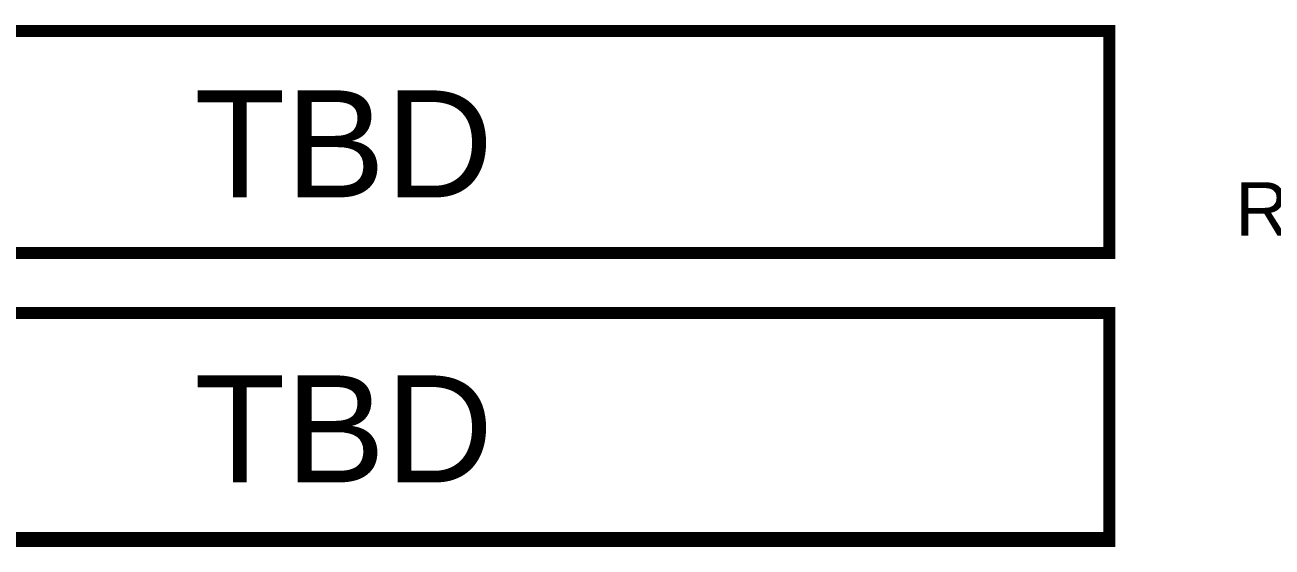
# Model space of a CAD drawing. Extents: x 4695 to 5539, y 0 to 536.
# Drawn here: x 4774.72 to 4809.92, y 458.92 to 473.65 of the extents above; entities that cross this region are included whole.
import ezdxf

# ---------------------------------------------------------------- set-up
doc = ezdxf.new("R2010")
doc.units = 0
doc.header["$LTSCALE"] = 10
doc.header["$MEASUREMENT"] = 0
doc.layers.add('G02-1-PRDXXXX-E-MRIO-01-P01-01$0$ANNOTATION', color=7, linetype='Continuous')
doc.styles.add('G02-1-PRDXXXX-E-MRIO-01-P01-01$0$PDF ArialMT', font='arial.ttf')

# ---------------------------------------------------------------- blocks, each defined once
blk = doc.blocks.new('G02-1-PRDXXXX-E-MRIO-01-P01-01$0$DV-54809-ZX-210-002')
at = {"layer": 'G02-1-PRDXXXX-E-MRIO-01-P01-01$0$ANNOTATION', "lineweight": 0, "const_width": 0.339}
blk.add_lwpolyline([(66.213, 467.219), (110.327, 467.219), (110.327, 473.485), (66.213, 473.485)], close=True, dxfattribs=at)
at = {"layer": 'G02-1-PRDXXXX-E-MRIO-01-P01-01$0$ANNOTATION', "lineweight": 0}
blk.add_lwpolyline([(66.213, 459.133, 0.423, 0.423, 0), (110.327, 459.133, 0.339, 0.339, 0), (110.327, 465.526, 0.339, 0.339, 0), (66.213, 465.526, 0.339, 0.339, 0)], format="xyseb", close=True, dxfattribs=at)
at = {"layer": 'G02-1-PRDXXXX-E-MRIO-01-P01-01$0$ANNOTATION', "attachment_point": 4, "style": 'G02-1-PRDXXXX-E-MRIO-01-P01-01$0$PDF ArialMT'}
for s, insert, char_height in [('TBD', (84.497, 470.299), 3.0207), ('RATING', (113.877, 468.449), 1.5103), ('TBD', (84.497, 462.256), 3.0207)]:
    blk.add_mtext(s, dxfattribs=dict(at, insert=insert, char_height=char_height))

msp = doc.modelspace()

# ---------------------------------------------------------------- block references
msp.add_blockref('G02-1-PRDXXXX-E-MRIO-01-P01-01$0$DV-54809-ZX-210-002', (4695, 0))

doc.saveas('drawing.dxf')
